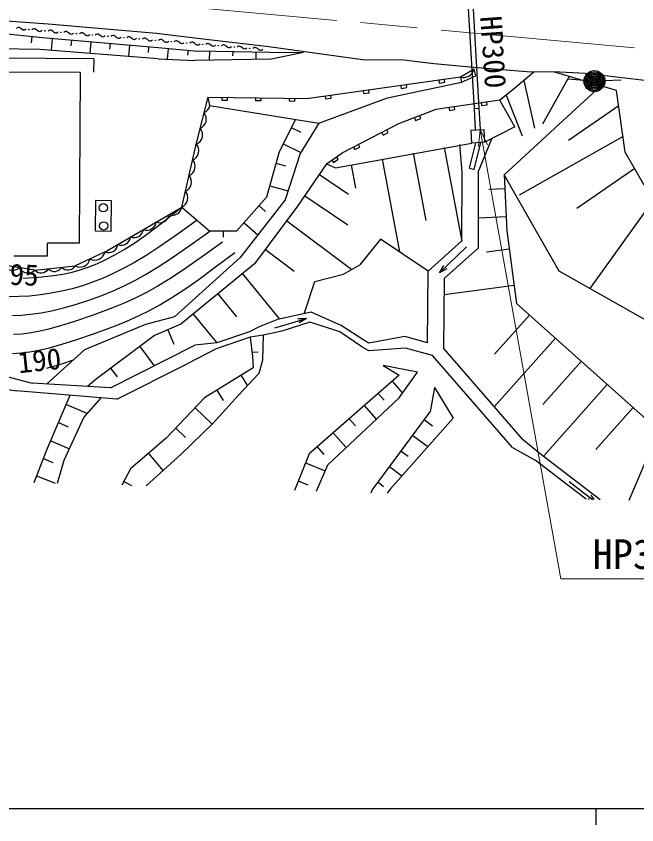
# Model space of a CAD drawing. Units: millimetres, scale not verified. Extents: x 40000 to 680000, y 20000 to 380000.
# Drawn here: x 232165 to 270540, y 204000 to 254031 of the extents above; entities that cross this region are included whole.
import ezdxf
from ezdxf.enums import TextEntityAlignment as Align

# ---------------------------------------------------------------- set-up
doc = ezdxf.new("R2010")
doc.units = ezdxf.units.MM
doc.header["$LTSCALE"] = 1000
doc.linetypes.add('CHAIN', pattern=[18.5, 12, -1.5, 3.5, -1.5])
for name, color, linetype, lineweight in [('M-BGD', 7, 'Continuous', 25), ('M-BMK', 2, 'CHAIN', 13), ('M-STR-HTXT', 7, 'Continuous', 13), ('M-TTL-BAND', 7, 'Continuous', 25)]:
    doc.layers.add(name, color=color, linetype=linetype, lineweight=lineweight)
doc.styles.add('ＭＳ ゴシック', font='')
doc.styles.get('ＭＳ ゴシック').set_extended_font_data('MS Gothic')

msp = doc.modelspace()

# ---------------------------------------------------------------- linework, layer by layer
at = {"layer": 'M-BGD'}
for p, q in [((259997, 256525), (260473, 248316)), ((260295, 256491), (260772, 248348)), ((234149, 253531), (228521, 253946)), ((227218, 253389), (233797, 252707)), ((232236, 253311), (232176, 253271)), ((232283, 253331), (232236, 253311)), ((232329, 253332), (232283, 253331)), ((232363, 253322), (232329, 253332)), ((232409, 253296), (232363, 253322)), ((232469, 253246), (232409, 253296)), ((232552, 253182), (232469, 253246)), ((232584, 253167), (232552, 253182)), ((232631, 253156), (232584, 253167)), ((232679, 253161), (232631, 253156)), ((232718, 253179), (232679, 253161)), ((232777, 253220), (232718, 253179)), ((233204, 253231), (233140, 253189)), ((233254, 253252), (233204, 253231)), ((233301, 253253), (233254, 253252)), ((233338, 253242), (233301, 253253)), ((233386, 253216), (233338, 253242)), ((233449, 253163), (233386, 253216)), ((233536, 253095), (233449, 253163)), ((240833, 252951), (234149, 253531)), ((234250, 253167), (234201, 253147)), ((234298, 253168), (234250, 253167)), ((234334, 253158), (234298, 253168)), ((234382, 253131), (234334, 253158)), ((233139, 252775), (233098, 252377)), ((233570, 253080), (233536, 253095)), ((233619, 253068), (233570, 253080)), ((233670, 253074), (233619, 253068)), ((233712, 253093), (233670, 253074)), ((233773, 253135), (233712, 253093)), ((233797, 252707), (240952, 252087)), ((234201, 253147), (234137, 253104)), ((234393, 252655), (234329, 251916)), ((234446, 253078), (234382, 253131)), ((234533, 253010), (234446, 253078)), ((234567, 252995), (234533, 253010)), ((234616, 252983), (234567, 252995)), ((234666, 252989), (234616, 252983)), ((234708, 253008), (234666, 252989)), ((234769, 253051), (234708, 253008)), ((235176, 253061), (235115, 253021)), ((235223, 253081), (235176, 253061)), ((235268, 253082), (235223, 253081)), ((235303, 253072), (235268, 253082)), ((235348, 253047), (235303, 253072)), ((235408, 252996), (235348, 253047)), ((235491, 252932), (235408, 252996)), ((235523, 252917), (235491, 252932)), ((235570, 252906), (235523, 252917)), ((235618, 252912), (235570, 252906)), ((235658, 252930), (235618, 252912)), ((235716, 252970), (235658, 252930)), ((236144, 252981), (236080, 252939)), ((236193, 253002), (236144, 252981)), ((236241, 253003), (236193, 253002)), ((236277, 252993), (236241, 253003)), ((236325, 252966), (236277, 252993)), ((236389, 252913), (236325, 252966)), ((236476, 252845), (236389, 252913)), ((236510, 252830), (236476, 252845)), ((236559, 252818), (236510, 252830)), ((236609, 252824), (236559, 252818)), ((236651, 252843), (236609, 252824)), ((236712, 252885), (236651, 252843)), ((237119, 252896), (237058, 252856)), ((237166, 252916), (237119, 252896)), ((237211, 252917), (237166, 252916)), ((237246, 252907), (237211, 252917)), ((237291, 252881), (237246, 252907)), ((237351, 252831), (237291, 252881)), ((237434, 252767), (237351, 252831)), ((237466, 252752), (237434, 252767)), ((237513, 252741), (237466, 252752)), ((237561, 252746), (237513, 252741)), ((237601, 252765), (237561, 252746)), ((237659, 252805), (237601, 252765)), ((238087, 252816), (238023, 252774)), ((238136, 252837), (238087, 252816)), ((238184, 252838), (238136, 252837)), ((238220, 252827), (238184, 252838)), ((238268, 252801), (238220, 252827)), ((238332, 252748), (238268, 252801)), ((238419, 252680), (238332, 252748)), ((238453, 252665), (238419, 252680)), ((238502, 252653), (238453, 252665)), ((238552, 252659), (238502, 252653)), ((238594, 252678), (238552, 252659)), ((238655, 252720), (238594, 252678)), ((239062, 252731), (239001, 252691)), ((239109, 252751), (239062, 252731)), ((239154, 252752), (239109, 252751)), ((239189, 252742), (239154, 252752)), ((239234, 252716), (239189, 252742)), ((239294, 252666), (239234, 252716)), ((239377, 252602), (239294, 252666)), ((240079, 252672), (240030, 252651)), ((240127, 252673), (240079, 252672)), ((240163, 252662), (240127, 252673)), ((240211, 252636), (240163, 252662)), ((243368, 252658), (240833, 252951)), ((247781, 252124), (243368, 252658)), ((235586, 252552), (235554, 252187)), ((236778, 252448), (236716, 251729)), ((237971, 252345), (237940, 251990)), ((239164, 252242), (239103, 251541)), ((239409, 252587), (239377, 252602)), ((239456, 252576), (239409, 252587)), ((239504, 252581), (239456, 252576)), ((239544, 252599), (239504, 252581)), ((239602, 252640), (239544, 252599)), ((240030, 252651), (239966, 252609)), ((240275, 252583), (240211, 252636)), ((240362, 252515), (240275, 252583)), ((240396, 252500), (240362, 252515)), ((240445, 252488), (240396, 252500)), ((240495, 252494), (240445, 252488)), ((240537, 252513), (240495, 252494)), ((240598, 252555), (240537, 252513)), ((241026, 252566), (240962, 252524)), ((241075, 252587), (241026, 252566)), ((241123, 252588), (241075, 252587)), ((241160, 252578), (241123, 252588)), ((241208, 252551), (241160, 252578)), ((241271, 252498), (241208, 252551)), ((241358, 252430), (241271, 252498)), ((241392, 252415), (241358, 252430)), ((241441, 252403), (241392, 252415)), ((241492, 252409), (241441, 252403)), ((241534, 252428), (241492, 252409)), ((241595, 252470), (241534, 252428)), ((242001, 252481), (241940, 252441)), ((242048, 252501), (242001, 252481)), ((242093, 252502), (242048, 252501)), ((242128, 252492), (242093, 252502)), ((242174, 252467), (242128, 252492)), ((242234, 252416), (242174, 252467)), ((242317, 252352), (242234, 252416)), ((242349, 252337), (242317, 252352)), ((242395, 252326), (242349, 252337)), ((242444, 252332), (242395, 252326)), ((242483, 252350), (242444, 252332)), ((242541, 252390), (242483, 252350)), ((242969, 252401), (242905, 252359)), ((243018, 252422), (242969, 252401)), ((243066, 252423), (243018, 252422)), ((243103, 252413), (243066, 252423)), ((243151, 252386), (243103, 252413)), ((243214, 252333), (243151, 252386)), ((243301, 252265), (243214, 252333)), ((243335, 252250), (243301, 252265)), ((243384, 252238), (243335, 252250)), ((243435, 252244), (243384, 252238)), ((243477, 252263), (243435, 252244)), ((243538, 252305), (243477, 252263)), ((243944, 252316), (243883, 252276)), ((243991, 252336), (243944, 252316)), ((244036, 252337), (243991, 252336)), ((244071, 252327), (244036, 252337)), ((244117, 252301), (244071, 252327)), ((244177, 252251), (244117, 252301)), ((244260, 252187), (244177, 252251)), ((244292, 252172), (244260, 252187)), ((244338, 252161), (244292, 252172)), ((244387, 252166), (244338, 252161)), ((244426, 252184), (244387, 252166)), ((244484, 252225), (244426, 252184)), ((244912, 252236), (244848, 252194)), ((244961, 252257), (244912, 252236)), ((245009, 252258), (244961, 252257)), ((245046, 252247), (245009, 252258)), ((245094, 252221), (245046, 252247)), ((245157, 252168), (245094, 252221)), ((245244, 252100), (245157, 252168)), ((245934, 252171), (245887, 252151)), ((245979, 252172), (245934, 252171)), ((246014, 252162), (245979, 252172)), ((246060, 252136), (246014, 252162)), ((233634, 251971), (226866, 252065)), ((240937, 251397), (233634, 251971)), ((240356, 252138), (240326, 251793)), ((240952, 252087), (243401, 251873)), ((241565, 252033), (241507, 251369)), ((242789, 251927), (242762, 251619)), ((247854, 251776), (243401, 251873)), ((244119, 251858), (244106, 251303)), ((245278, 252085), (245244, 252100)), ((245327, 252073), (245278, 252085)), ((245378, 252079), (245327, 252073)), ((245420, 252098), (245378, 252079)), ((245481, 252140), (245420, 252098)), ((245554, 251826), (245548, 251576)), ((245887, 252151), (245826, 252111)), ((246120, 252086), (246060, 252136)), ((246203, 252022), (246120, 252086)), ((246235, 252007), (246203, 252022)), ((246281, 251996), (246235, 252007)), ((246330, 252001), (246281, 251996)), ((246369, 252019), (246330, 252001)), ((246427, 252060), (246369, 252019)), ((246855, 252071), (246791, 252029)), ((246904, 252092), (246855, 252071)), ((246952, 252093), (246904, 252092)), ((246989, 252082), (246952, 252093)), ((246989, 251795), (246979, 251349)), ((247037, 252056), (246989, 252082)), ((247100, 252003), (247037, 252056)), ((247187, 251935), (247100, 252003)), ((247221, 251920), (247187, 251935)), ((247270, 251908), (247221, 251920)), ((247321, 251914), (247270, 251908)), ((247363, 251933), (247321, 251914)), ((247424, 251975), (247363, 251933)), ((253585, 251331), (247781, 252124)), ((247852, 251363), (249930, 251807)), ((247854, 251776), (249926, 251807)), ((236959, 251385), (226539, 251458)), ((236959, 251385), (236953, 250574)), ((240937, 251397), (243202, 251288)), ((247852, 251363), (243202, 251288)), ((256128, 251305), (253585, 251331)), ((257989, 251072), (256128, 251305)), ((260470, 250846), (257989, 251072)), ((260480, 250742), (259637, 250252)), ((263987, 250560), (260470, 250846)), ((260593, 250330), (260480, 250742)), ((236130, 250536), (227285, 250598)), ((236130, 250536), (236056, 239978)), ((259637, 250252), (250277, 248946)), ((259637, 250252), (259700, 249946)), ((259700, 249946), (260593, 250330)), ((264163, 250563), (262864, 249463)), ((265389, 250583), (263987, 250560)), ((266364, 250294), (264716, 247359)), ((269289, 249427), (265389, 250583)), ((267356, 250476), (265389, 250583)), ((271554, 249988), (267356, 250476)), ((255132, 248970), (259700, 249946)), ((255953, 249738), (255978, 249564)), ((256324, 249613), (256300, 249786)), ((258293, 250064), (258317, 249891)), ((258317, 249891), (258664, 249939)), ((258664, 249939), (258640, 250113)), ((268314, 249716), (262335, 244212)), ((263550, 250043), (264220, 247111)), ((267268, 250059), (266271, 250134)), ((268566, 250044), (269564, 250095)), ((253613, 249411), (253638, 249238)), ((253638, 249238), (253984, 249286)), ((253984, 249286), (253960, 249460)), ((255978, 249564), (256324, 249613)), ((262864, 249463), (262076, 248839)), ((269824, 245626), (269289, 249427)), ((244005, 249029), (243315, 246261)), ((244005, 249029), (244125, 248512)), ((244005, 249029), (250277, 248946)), ((244875, 249017), (244873, 248842)), ((244873, 248842), (245223, 248838)), ((245223, 248838), (245225, 249013)), ((246966, 248990), (246963, 248815)), ((246963, 248815), (247313, 248810)), ((247313, 248810), (247316, 248985)), ((249057, 248962), (249054, 248787)), ((249054, 248787), (249404, 248782)), ((249404, 248782), (249407, 248957)), ((250881, 247402), (255132, 248970)), ((251274, 249085), (251298, 248911)), ((251298, 248911), (251644, 248960)), ((251644, 248960), (251620, 249133)), ((262076, 248839), (258104, 248251)), ((260910, 248667), (260935, 248494)), ((261282, 248545), (261256, 248718)), ((263000, 247179), (262076, 248839)), ((262470, 249151), (263448, 246627)), ((244125, 248512), (250881, 247402)), ((258104, 248251), (255805, 247363)), ((258924, 248372), (258949, 248199)), ((258949, 248199), (259296, 248250)), ((259296, 248250), (259270, 248424)), ((260473, 248316), (260772, 248348)), ((260473, 248316), (260550, 246994)), ((260772, 248348), (260849, 247011)), ((260935, 248494), (261282, 248545)), ((269423, 248477), (266322, 246333)), ((256791, 247744), (256854, 247581)), ((256854, 247581), (257181, 247707)), ((257181, 247707), (257117, 247870)), ((249429, 247641), (248419, 245633)), ((250881, 247402), (249727, 245544)), ((255805, 247363), (252303, 245560)), ((263000, 247179), (261146, 246227)), ((249176, 247139), (249764, 246844)), ((254773, 246832), (254854, 246677)), ((254854, 246677), (255165, 246837)), ((255165, 246837), (255085, 246992)), ((260301, 246979), (261099, 247026)), ((260347, 246181), (260301, 246979)), ((261146, 246227), (261099, 247026)), ((242402, 242222), (243327, 246270)), ((251912, 244652), (260347, 246181)), ((260199, 244622), (260589, 246195)), ((261146, 246227), (260347, 246181)), ((260490, 244549), (260903, 246213)), ((260739, 244386), (261568, 246444)), ((269690, 246576), (263274, 242958)), ((248671, 246135), (249756, 245590)), ((253023, 245931), (253103, 245775)), ((253103, 245775), (253414, 245936)), ((253414, 245936), (253334, 246091)), ((258629, 245912), (259716, 240117)), ((259739, 244390), (259589, 246091)), ((248419, 245633), (247651, 242828)), ((249727, 245544), (248799, 242660)), ((251358, 244899), (252303, 245560)), ((251788, 244986), (252074, 245187)), ((252074, 245187), (251974, 245330)), ((254791, 245192), (255867, 239452)), ((255026, 245196), (255027, 245207)), ((255027, 245207), (255029, 245217)), ((256710, 245552), (257492, 241380)), ((270998, 243579), (269824, 245626)), ((248227, 244931), (248826, 244767)), ((251358, 244899), (249569, 242266)), ((251358, 244899), (251912, 244652)), ((251687, 245129), (251788, 244986)), ((252872, 244832), (253144, 243382)), ((250911, 244240), (252704, 243022)), ((259726, 240126), (259739, 244390)), ((260199, 244622), (260490, 244549)), ((260739, 244386), (260724, 239677)), ((265728, 238256), (262335, 244212)), ((262335, 244212), (262497, 240750)), ((270411, 244602), (266837, 242123)), ((247843, 243529), (248978, 243218)), ((262376, 243347), (261391, 243301)), ((247651, 242828), (245790, 240719)), ((248799, 242660), (246013, 239095)), ((250017, 242924), (252672, 241120)), ((271797, 243009), (267636, 237176)), ((237077, 240720), (237091, 242623)), ((238059, 242616), (237091, 242623)), ((237659, 239446), (242402, 242222)), ((238046, 240713), (238059, 242616)), ((242167, 242033), (242402, 242222)), ((242402, 242222), (244130, 240726)), ((249569, 242266), (246909, 238711)), ((247186, 242300), (247580, 241953)), ((241041, 241139), (241936, 241847)), ((241936, 241847), (242167, 242033)), ((243346, 241405), (242174, 240556)), ((246255, 241246), (247107, 240495)), ((248904, 241377), (252928, 238366)), ((262456, 241615), (260730, 241535)), ((238046, 240713), (237077, 240720)), ((240131, 240457), (241041, 241139)), ((242927, 239854), (244130, 240726)), ((245790, 240719), (244122, 240732)), ((244960, 240722), (244959, 240366)), ((262497, 240750), (263100, 236249)), ((239491, 240012), (240131, 240457)), ((242174, 240556), (240984, 239731)), ((254700, 240238), (253422, 238652)), ((257636, 238262), (254700, 240238)), ((234094, 239198), (234100, 239992)), ((236056, 239978), (234100, 239992)), ((238834, 239592), (239491, 240012)), ((240984, 239731), (240237, 239248)), ((241711, 239010), (242927, 239854)), ((244914, 240047), (243686, 239154)), ((257636, 238262), (259726, 240126)), ((260018, 239754), (258334, 238160)), ((260724, 239677), (258632, 237809)), ((232015, 239212), (234094, 239198)), ((237659, 239446), (235811, 238580)), ((237674, 238954), (238260, 239259)), ((238260, 239259), (238834, 239592)), ((240237, 239248), (239476, 238791)), ((243686, 239154), (242445, 238288)), ((245048, 238931), (245678, 239413)), ((247574, 239599), (249362, 238262)), ((262647, 239625), (261248, 239437)), ((236607, 238495), (237147, 238710)), ((237147, 238710), (237674, 238954)), ((239476, 238791), (238829, 238436)), ((240948, 238514), (241711, 239010)), ((246013, 239095), (241964, 235434)), ((246909, 238711), (242350, 234983)), ((244416, 238453), (245048, 238931)), ((252410, 238067), (253422, 238652)), ((233319, 238309), (231390, 238631)), ((233319, 238309), (235811, 238580)), ((235055, 238077), (235620, 238195)), ((235620, 238195), (236115, 238330)), ((236115, 238330), (236607, 238495)), ((238829, 238436), (238164, 238105)), ((240171, 238044), (240948, 238514)), ((242445, 238288), (241670, 237782)), ((243480, 237764), (244416, 238453)), ((257589, 233829), (257636, 238262)), ((258334, 238160), (258599, 238607)), ((258796, 238399), (258334, 238160)), ((272038, 234682), (265728, 238256)), ((232605, 237821), (233547, 237890)), ((233547, 237890), (234483, 237989)), ((234483, 237989), (235055, 238077)), ((237534, 237824), (236892, 237571)), ((238164, 238105), (237534, 237824)), ((238834, 237338), (239510, 237678)), ((239510, 237678), (240171, 238044)), ((241670, 237782), (240881, 237302)), ((242530, 237102), (243480, 237764)), ((246150, 238089), (248436, 235293)), ((250632, 237608), (252410, 238067)), ((258632, 237809), (258585, 233477)), ((235632, 237171), (234989, 237015)), ((236267, 237357), (235632, 237171)), ((236892, 237571), (236267, 237357)), ((238153, 237031), (238834, 237338)), ((240881, 237302), (240213, 236929)), ((249999, 235680), (250632, 237608)), ((262949, 237374), (258621, 236794)), ((232343, 236677), (231693, 236667)), ((232993, 236716), (232343, 236677)), ((233666, 236786), (232993, 236716)), ((234335, 236887), (233666, 236786)), ((234989, 237015), (234335, 236887)), ((236652, 236462), (237458, 236751)), ((237458, 236751), (238153, 237031)), ((240213, 236929), (239527, 236580)), ((241797, 236626), (242530, 237102)), ((244630, 236847), (245790, 235428)), ((235092, 235990), (235838, 236202)), ((235838, 236202), (236652, 236462)), ((238835, 236266), (238125, 235976)), ((239527, 236580), (238835, 236266)), ((240398, 235817), (241055, 236179)), ((241055, 236179), (241797, 236626)), ((271117, 229097), (263100, 236249)), ((233058, 235586), (233700, 235682)), ((233700, 235682), (234339, 235808)), ((234339, 235808), (235092, 235990)), ((238125, 235976), (236926, 235538)), ((239733, 235484), (240398, 235817)), ((250398, 235718), (248314, 235263)), ((252263, 234887), (250398, 235718)), ((231942, 235506), (232498, 235531)), ((232498, 235531), (233058, 235586)), ((236926, 235538), (235703, 235123)), ((238250, 234854), (238998, 235156)), ((238998, 235156), (239733, 235484)), ((241964, 235434), (240153, 234951)), ((243110, 235604), (244569, 233821)), ((248314, 235263), (247179, 234803)), ((248167, 234747), (250108, 235334)), ((249587, 235327), (250108, 235335)), ((250108, 235335), (249670, 235053)), ((263901, 235534), (261742, 233113)), ((234109, 234648), (233540, 234517)), ((234908, 234870), (234109, 234648)), ((235703, 235123), (234908, 234870)), ((240153, 234951), (236381, 233381)), ((237059, 234422), (238250, 234854)), ((242350, 234983), (240715, 234269)), ((247179, 234803), (246598, 234494)), ((250329, 235099), (248588, 234537)), ((252179, 234500), (250329, 235099)), ((253718, 233954), (252263, 234887)), ((232488, 234362), (232005, 234336)), ((232968, 234418), (232488, 234362)), ((233540, 234517), (232968, 234418)), ((235852, 234015), (237059, 234422)), ((240715, 234269), (237104, 231577)), ((241533, 234626), (241920, 233739)), ((246630, 234180), (244527, 233454)), ((246598, 234494), (244566, 233820)), ((247430, 234296), (246630, 234180)), ((246630, 234180), (246768, 232981)), ((247430, 234296), (247403, 232746)), ((248588, 234537), (247430, 234296)), ((253535, 233573), (252179, 234500)), ((256202, 234210), (253965, 233795)), ((257589, 233829), (256202, 234210)), ((234141, 233496), (234996, 233740)), ((234996, 233740), (235852, 234015)), ((237989, 231032), (243210, 233670)), ((244566, 233820), (243210, 233670)), ((253965, 233795), (253718, 233954)), ((265505, 234103), (261723, 229863)), ((231929, 233163), (232466, 233196)), ((232466, 233196), (233001, 233260)), ((233001, 233260), (233572, 233363)), ((233572, 233363), (234141, 233496)), ((236381, 233381), (234047, 231267)), ((239548, 233399), (239560, 233408)), ((239812, 233596), (240702, 232403)), ((244527, 233454), (242745, 232518)), ((246739, 233233), (247136, 233271)), ((253962, 233328), (253535, 233573)), ((256238, 233482), (253962, 233328)), ((257907, 233038), (256238, 233482)), ((258585, 233477), (263457, 227865)), ((227078, 232895), (233150, 231321)), ((235679, 232746), (234970, 232505)), ((246768, 232981), (246810, 232283)), ((247403, 232746), (247174, 231932)), ((262853, 227341), (257907, 233038)), ((267108, 232673), (264729, 230005)), ((234153, 232264), (234047, 232235)), ((234253, 232292), (234153, 232264)), ((234970, 232505), (234253, 232292)), ((238007, 232250), (238400, 231723)), ((238389, 230338), (242745, 232518)), ((246810, 232283), (243814, 230420)), ((256976, 231999), (254865, 232416)), ((254865, 232416), (255851, 231823)), ((226564, 231733), (232186, 230843)), ((247174, 231932), (245920, 230588)), ((246061, 231817), (246463, 231170)), ((255851, 231823), (253255, 229555)), ((255847, 230423), (256976, 231999)), ((237989, 231032), (233150, 231321)), ((237104, 231577), (236574, 231116)), ((255418, 231445), (256056, 230715)), ((268712, 231242), (264803, 226860)), ((238389, 230338), (232186, 230843)), ((244563, 230886), (244961, 230246)), ((254553, 230689), (254909, 230282)), ((258023, 231051), (257762, 229543)), ((258023, 231051), (259177, 229161)), ((234070, 227194), (235506, 230573)), ((236350, 229201), (237410, 230418)), ((243814, 230420), (241448, 227918)), ((245920, 230588), (244350, 228846)), ((251426, 226275), (255847, 230423)), ((235266, 230010), (236572, 229455)), ((243223, 229795), (244288, 228787)), ((253688, 229933), (254425, 229089)), ((270316, 229812), (268009, 227227)), ((235125, 226569), (236350, 229201)), ((253255, 229555), (250275, 226947)), ((254181, 224711), (257762, 229543)), ((259177, 229161), (255285, 224762)), ((234788, 228883), (235378, 228632)), ((244350, 228846), (242370, 226938)), ((252759, 229120), (253142, 228682)), ((257404, 229060), (257912, 228683)), ((272012, 228719), (270046, 224062)), ((242040, 228543), (242644, 227972)), ((251765, 228251), (252561, 227341)), ((234309, 227757), (235452, 227271)), ((241448, 227918), (239230, 226029)), ((256687, 228093), (257620, 227402)), ((264559, 226961), (263457, 227865)), ((233267, 225172), (234070, 227194)), ((250771, 227381), (251185, 226909)), ((262853, 227341), (264255, 226564)), ((233857, 226658), (234439, 226427)), ((242370, 226938), (240210, 224963)), ((240339, 226974), (241245, 225909)), ((250275, 226947), (249373, 224686)), ((255971, 227127), (256396, 226812)), ((266604, 225395), (264559, 226961)), ((234725, 225128), (235125, 226569)), ((250052, 226389), (251268, 225905)), ((250731, 224645), (251426, 226275)), ((255255, 226160), (256020, 225593)), ((266300, 224999), (264255, 226564)), ((239230, 226029), (238707, 225008)), ((233431, 225587), (234575, 225133)), ((238824, 225236), (239304, 224990)), ((249608, 225275), (250202, 225038)), ((254539, 225194), (254882, 224939)), ((266357, 225238), (267799, 224130)), ((268266, 224116), (266604, 225395)), ((254108, 224543), (254181, 224711)), ((255285, 224762), (255095, 224513)), ((267413, 224141), (266300, 224999)), ((267588, 224136), (267523, 224162)), ((267698, 224389), (267891, 224127))]:
    msp.add_line(p, q, dxfattribs=at)
for centre, radius in [((232951, 253205), 15), ((233947, 253120), 15), ((234935, 253036), 14.2), ((235890, 252955), 15), ((236878, 252871), 14.2), ((237833, 252790), 15), ((238821, 252706), 14.2), ((239776, 252625), 15), ((240773, 252540), 15), ((241761, 252456), 14.2), ((242716, 252375), 15), ((243704, 252291), 14.2), ((244659, 252210), 15), ((245647, 252126), 14.2), ((246602, 252045), 15), ((267916, 250010), 650), ((267916, 250010), 572), ((267916, 250010), 494), ((267916, 250010), 416), ((267916, 250010), 338), ((267916, 250010), 260), ((267916, 250010), 182), ((267916, 250010), 104), ((267916, 250010), 26), ((237554, 242181), 260), ((237574, 241055), 260)]:
    msp.add_circle(centre, radius, dxfattribs=at)
for centre, radius, start, end in [((259801, 250940), 707, 256.5371, 343.7427), ((243525, 248629), 624, 293.6191, 349.0721), ((243296, 247656), 624, 293.6191, 39.8792), ((243068, 246684), 624, 293.6191, 39.8792), ((242838, 245712), 624, 293.6191, 39.8792), ((242610, 244739), 624, 293.6191, 39.8792), ((242380, 243767), 624, 293.6191, 39.8792), ((242152, 242794), 624, 293.6191, 39.8792), ((241833, 242287), 572, 247.2171, 353.4773), ((241042, 241825), 572, 247.2171, 353.4773), ((240252, 241362), 572, 247.2171, 353.4773), ((239461, 240899), 572, 247.2171, 353.4773), ((238671, 240436), 572, 247.2171, 353.4773), ((237880, 239973), 572, 247.2171, 353.4773), ((237029, 239588), 646, 242.8677, 347.301), ((236105, 239155), 646, 242.8677, 347.301), ((231932, 238913), 611, 207.3951, 313.6553), ((232897, 238752), 611, 207.3951, 313.6553), ((233700, 238666), 522, 223.0794, 329.3396), ((234531, 238757), 522, 223.0794, 329.3396), ((235362, 238847), 522, 223.0794, 329.3396)]:
    msp.add_arc(centre, radius, start, end, dxfattribs=at)
at = {"layer": 'M-BMK'}
msp.add_line((221597, 256558), (271742, 251951), dxfattribs=at)
at = {"layer": 'M-STR-HTXT'}
for p, q in [((260751, 245977), (260849, 247011)), ((260849, 247011), (261302, 246076)), ((260849, 247011), (265849, 219219)), ((265849, 219219), (287869, 219219))]:
    msp.add_line(p, q, dxfattribs=at)
at = {"layer": 'M-TTL-BAND'}
for p, q in [((40000, 205000), (579000, 205000)), ((268000, 205000), (268000, 204000))]:
    msp.add_line(p, q, dxfattribs=at)

# ---------------------------------------------------------------- texts
at = {"layer": 'M-BGD', "style": 'ＭＳ ゴシック'}
for s, rotation, p in [('HP300', 274, (260460, 253975)), ('195', 358, (230828, 237044)), ('190', 6, (232372, 231542))]:
    msp.add_text(s, height=1320, rotation=rotation, dxfattribs=at).set_placement(p, align=Align.BOTTOM_LEFT)
at = {"layer": 'M-STR-HTXT', "style": 'ＭＳ ゴシック'}
msp.add_text('HP300 L=8.7', height=1833, dxfattribs=at).set_placement((267804, 219279), align=Align.BOTTOM_LEFT)

doc.saveas('drawing.dxf')
